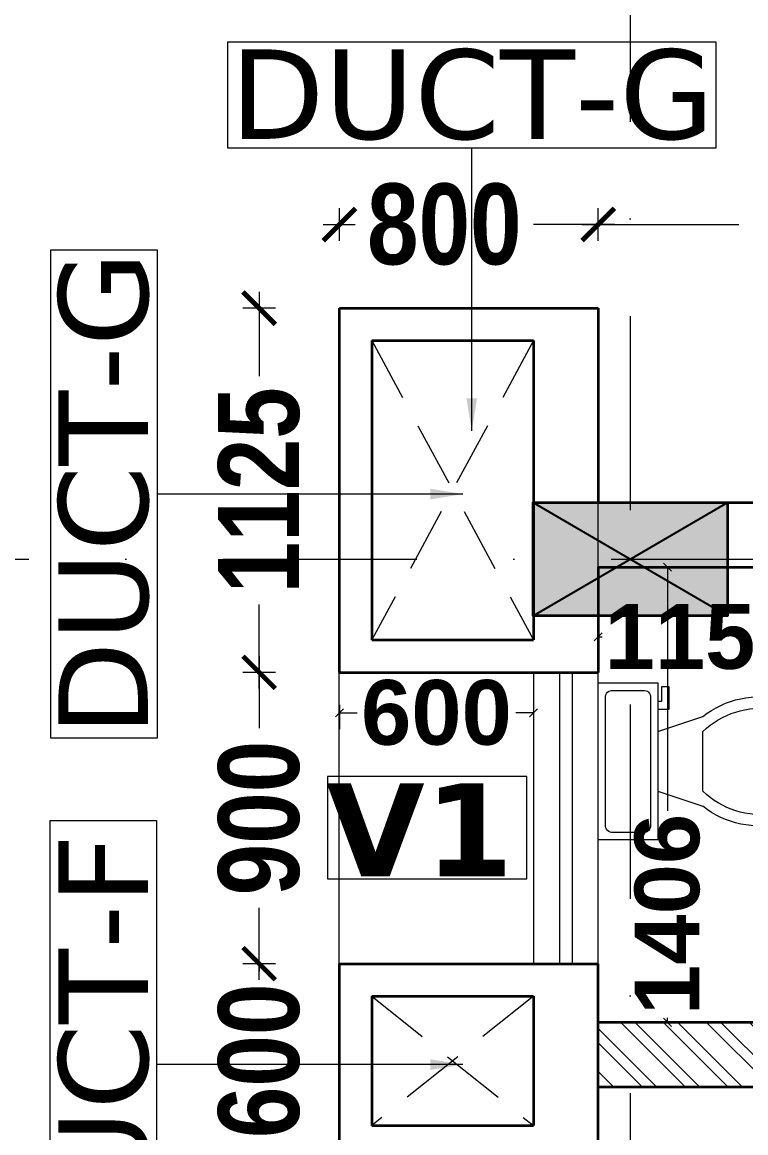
# Model space of a CAD drawing. Header units: millimetres. Extents: x -3092155 to 4513934, y -12317808 to 1850003.
# Drawn here: x -458395 to -456158, y -5674424 to -5670993 of the extents above; entities that cross this region are included whole.
import ezdxf

# ---------------------------------------------------------------- set-up
doc = ezdxf.new("R2010")
doc.units = ezdxf.units.MM
doc.header["$LTSCALE"] = 2
doc.header["$MEASUREMENT"] = 0
doc.header["$PDMODE"] = 34
doc.header["$PDSIZE"] = 500
doc.linetypes.add('DASHDOT', pattern=[1, 0.5, -0.25, 0, -0.25])
doc.linetypes.add('DASHED2', pattern=[0.375, 0.25, -0.125])
for name, color, linetype, lineweight in [('coloumn', 10, 'Continuous', 35), ('cornice', 12, 'Continuous', 25), ('D DIM', 250, 'Continuous', 9), ('DOOR', 27, 'Continuous', 5), ('FIXTURE', 252, 'Continuous', 0), ('glass', 5, 'Continuous', 15), ('GRID', 251, 'DASHDOT', 5), ('hatch toilet', 42, 'Continuous', 9), ('SILL', 74, 'Continuous', 9), ('toi.dim.', 214, 'Continuous', 9), ('VENTI', 162, 'Continuous', 5), ('WAll', 250, 'Continuous', 35)]:
    doc.layers.add(name, color=color, linetype=linetype, lineweight=lineweight)
doc.layers.add('DOT', color=7, linetype='DASHED2', lineweight=0, true_color=0x89067c)
doc.layers.add('duct text', color=7, linetype='Continuous', lineweight=5, true_color=0x30182a)
doc.styles.add('door', font='arial.ttf', dxfattribs={"height": 70})
doc.styles.add('INNER DIM', font='ARIALNB.TTF', dxfattribs={"height": 250})
doc.styles.add('int dim', font='arialbd.ttf', dxfattribs={"height": 200})
doc.styles.add('style2', font='verdana.ttf')
doc.dimstyles.new('DOOR', dxfattribs={"dimtxt": 100, "dimasz": 100, "dimexe": 25, "dimexo": 50, "dimgap": 25, "dimtad": 0, "dimtih": 1, "dimtoh": 1, "dimdec": 0, "dimzin": 3, "dimdsep": 46, "dimtxsty": 'door', "dimblk": 'OBLIQUE', "dimcen": 200, "dimclrd": 256, "dimclre": 256, "dimclrt": 256, "dimadec": 0, "dimazin": 0, "dimtfac": 1, "dimtdec": 0, "dimtofl": 0, "dimtmove": 2, "dimatfit": 3, "dimfxl": 300, "dimfxlon": 1, "dimfrac": 1, "dimtolj": 1, "dimtzin": 0, "dimlwd": -1, "dimlwe": -1, "dimarcsym": 0})
doc.dimstyles.new('INNER DIM', dxfattribs={"dimscale": 0, "dimtxt": 250, "dimasz": 100, "dimexe": 50, "dimexo": 50, "dimgap": 50, "dimtad": 0, "dimdec": 0, "dimzin": 0, "dimdsep": 46, "dimtxsty": 'INNER DIM', "dimblk": 'ARCHTICK', "dimcen": 100, "dimdle": 50, "dimclrd": 256, "dimclre": 256, "dimclrt": 256, "dimadec": 0, "dimazin": 0, "dimtfac": 1, "dimtdec": 0, "dimtix": 1, "dimtmove": 2, "dimatfit": 3, "dimfxl": 50, "dimfxlon": 1, "dimtolj": 1, "dimtzin": 0, "dimlwd": -1, "dimlwe": -1, "dimarcsym": 1})
doc.dimstyles.new('toilet detail', dxfattribs={"dimtxt": 150, "dimasz": 25, "dimexe": 50, "dimexo": 100, "dimgap": 25, "dimtad": 0, "dimdec": 0, "dimzin": 3, "dimdsep": 46, "dimtxsty": 'int dim', "dimblk": 'OBLIQUE', "dimcen": 90, "dimclrd": 214, "dimclre": 214, "dimclrt": 256, "dimadec": 0, "dimazin": 0, "dimtfac": 1, "dimtdec": 0, "dimtofl": 0, "dimtmove": 1, "dimatfit": 3, "dimfxl": 1, "dimfrac": 1, "dimtolj": 1, "dimtzin": 0, "dimlwd": -1, "dimlwe": -1, "dimarcsym": 1})

# ---------------------------------------------------------------- blocks, each defined once
blk = doc.blocks.new('_ArchTick')
at = {"color": 0, "linetype": 'ByBlock', "const_width": 0.15}
blk.add_lwpolyline([(-0.5, -0.5), (0.5, 0.5)], dxfattribs=at)
blk = doc.blocks.new('*D59')
at = {"layer": 'D DIM', "ltscale": 100, "transparency": 16777216}
for p, q in [((-456613.8841193376, -5671667.738005701), (-456613.8841193376, -5671567.738005701)), ((-455038.8841205271, -5671667.738005701), (-455038.8841205271, -5671567.738005701)), ((-456663.8841193376, -5671617.738005701), (-456179.2490585409, -5671617.738005701)), ((-454988.8841205271, -5671617.738005701), (-455473.5191813239, -5671617.738005701))]:
    blk.add_line(p, q, dxfattribs=at)
at = {"layer": 'Defpoints', "color": 0, "lineweight": 50, "ltscale": 100, "transparency": 16777216}
for p in [(-456613.8841193376, -5671617.738005701), (-456613.8841193376, -5671876.233080524), (-455038.8841205271, -5671876.23265616)]:
    blk.add_point(p, dxfattribs=at)
at = {"layer": 'D DIM', "ltscale": 100, "transparency": 16777216, "xscale": 100, "yscale": 100, "zscale": 100, "rotation": 180}
blk.add_blockref('_ArchTick', (-456613.8841193376, -5671617.738005701), dxfattribs=at)
at = {"layer": 'D DIM', "ltscale": 100, "transparency": 16777216, "xscale": 100, "yscale": 100, "zscale": 100}
blk.add_blockref('_ArchTick', (-455038.8841205271, -5671617.738005701), dxfattribs=at)
at = {"layer": 'D DIM', "ltscale": 100, "transparency": 16777216, "insert": (-455826.3841199324, -5671617.738005701), "char_height": 250, "attachment_point": 5, "style": 'INNER DIM'}
blk.add_mtext('\\A1;1575', dxfattribs=at)
blk = doc.blocks.new('*D60')
at = {"layer": 'D DIM', "ltscale": 100, "transparency": 16777216}
for p, q in [((-457661.9979461372, -5672951.23310758), (-457661.9979461372, -5673173.828605534)), ((-457611.9979461372, -5673001.23310758), (-457711.9979461372, -5673001.23310758)), ((-457661.9979461372, -5673951.233107581), (-457661.9979461372, -5673728.637609626)), ((-457611.9979461372, -5673901.233107581), (-457711.9979461372, -5673901.233107581))]:
    blk.add_line(p, q, dxfattribs=at)
at = {"layer": 'Defpoints', "color": 0, "lineweight": 50, "ltscale": 100, "transparency": 16777216}
for p in [(-457168.7762639313, -5673001.23310758), (-457661.9979461372, -5673901.233107581), (-457013.8841193386, -5673901.233107581)]:
    blk.add_point(p, dxfattribs=at)
at = {"layer": 'D DIM', "ltscale": 100, "transparency": 16777216, "xscale": 100, "yscale": 100, "zscale": 100}
for p, rotation in [((-457661.9979461372, -5673001.23310758), 90), ((-457661.9979461372, -5673901.233107581), 270)]:
    blk.add_blockref('_ArchTick', p, dxfattribs=dict(at, rotation=rotation))
at = {"layer": 'D DIM', "ltscale": 100, "transparency": 16777216, "insert": (-457661.9979461363, -5673451.23310758), "char_height": 250, "attachment_point": 5, "rotation": 90, "style": 'INNER DIM'}
blk.add_mtext('\\A1;900', dxfattribs=at)
blk = doc.blocks.new('*D362')
at = {"layer": 'D DIM', "ltscale": 100, "transparency": 16777216}
for p, q in [((-457413.9093337092, -5671667.76322007), (-457413.9093337092, -5671567.76322007)), ((-456613.9093337085, -5671667.76322007), (-456613.9093337085, -5671567.76322007)), ((-457463.9093337092, -5671617.76322007), (-457365.621699714, -5671617.76322007)), ((-456563.9093337085, -5671617.76322007), (-456813.5412085816, -5671617.76322007))]:
    blk.add_line(p, q, dxfattribs=at)
at = {"layer": 'Defpoints', "color": 0, "lineweight": 50, "ltscale": 100, "transparency": 16777216}
for p in [(-457413.9093337092, -5671617.76322007), (-457413.9093337092, -5671876.23361675), (-456613.9093337085, -5671876.23361675)]:
    blk.add_point(p, dxfattribs=at)
at = {"layer": 'D DIM', "ltscale": 100, "transparency": 16777216, "xscale": 100, "yscale": 100, "zscale": 100, "rotation": 180}
blk.add_blockref('_ArchTick', (-457413.9093337092, -5671617.76322007), dxfattribs=at)
at = {"layer": 'D DIM', "ltscale": 100, "transparency": 16777216, "xscale": 100, "yscale": 100, "zscale": 100}
blk.add_blockref('_ArchTick', (-456613.9093337085, -5671617.76322007), dxfattribs=at)
at = {"layer": 'D DIM', "ltscale": 100, "transparency": 16777216, "insert": (-457089.5814541478, -5671617.76322007), "char_height": 250, "attachment_point": 5, "style": 'INNER DIM'}
blk.add_mtext('\\A1;800', dxfattribs=at)
blk = doc.blocks.new('*D363')
at = {"layer": 'D DIM', "ltscale": 100, "transparency": 16777216}
for p, q in [((-457661.9979461372, -5671826.23361675), (-457661.9979461372, -5672085.86890385)), ((-457611.9979461372, -5671876.23361675), (-457711.9979461372, -5671876.23361675)), ((-457661.9979461372, -5673051.234068168), (-457661.9979461372, -5672791.598781067)), ((-457611.9979461372, -5673001.234068168), (-457711.9979461372, -5673001.234068168))]:
    blk.add_line(p, q, dxfattribs=at)
at = {"layer": 'Defpoints', "color": 0, "lineweight": 50, "ltscale": 100, "transparency": 16777216}
for p in [(-457413.9093337092, -5671876.23361675), (-457661.9979461372, -5673001.234068168), (-457413.9093337085, -5673001.234068168)]:
    blk.add_point(p, dxfattribs=at)
at = {"layer": 'D DIM', "ltscale": 100, "transparency": 16777216, "xscale": 100, "yscale": 100, "zscale": 100}
for p, rotation in [((-457661.9979461372, -5671876.23361675), 90), ((-457661.9979461372, -5673001.234068168), 270)]:
    blk.add_blockref('_ArchTick', p, dxfattribs=dict(at, rotation=rotation))
at = {"layer": 'D DIM', "ltscale": 100, "transparency": 16777216, "insert": (-457661.9979461363, -5672438.733842459), "char_height": 250, "attachment_point": 5, "rotation": 90, "style": 'INNER DIM'}
blk.add_mtext('\\A1;1125', dxfattribs=at)
blk = doc.blocks.new('*D364')
at = {"layer": 'D DIM', "ltscale": 100, "transparency": 16777216}
for p, q in [((-457611.9979461372, -5673901.234068167), (-457711.9979461372, -5673901.234068167)), ((-457661.9979461372, -5673901.234068167), (-457661.9979461372, -5673925.364354661)), ((-457611.9979461372, -5674501.234068166), (-457711.9979461372, -5674501.234068166)), ((-457661.9979461372, -5674501.234068166), (-457661.9979461372, -5674477.103781672))]:
    blk.add_line(p, q, dxfattribs=at)
at = {"layer": 'Defpoints', "color": 0, "lineweight": 50, "ltscale": 100, "transparency": 16777216}
for p in [(-457413.9093337072, -5673901.234068167), (-457661.9979461372, -5674501.234068166), (-457413.9093337063, -5674501.234068166)]:
    blk.add_point(p, dxfattribs=at)
at = {"layer": 'D DIM', "ltscale": 100, "transparency": 16777216, "insert": (-457661.9979461363, -5674201.234068166), "char_height": 250, "attachment_point": 5, "rotation": 90, "style": 'INNER DIM'}
blk.add_mtext('\\A1;600', dxfattribs=at)
blk = doc.blocks.new('F.F')
at = {"layer": 'coloumn', "ltscale": 100}
blk.add_hatch(color=256, dxfattribs=at).paths.add_polyline_path([(-228834.9387046737, -5825806.199522617), (-228834.9387046737, -5826156.199522617), (-229434.9387046737, -5826156.199522617), (-229434.9387046737, -5825806.199522617)])
at = {"layer": 'coloumn', "lineweight": 25, "ltscale": 100}
for p, q in [((-229434.9387046737, -5826156.199522617), (-228834.9387046737, -5825806.199522617)), ((-229434.9387046737, -5825806.199522617), (-228834.9387046737, -5826156.199522617))]:
    blk.add_line(p, q, dxfattribs=at)
at = {"layer": 'coloumn', "ltscale": 100}
blk.add_lwpolyline([(-228834.9387046737, -5825806.199522617), (-228834.9387046737, -5826156.199522617), (-229434.9387046737, -5826156.199522617), (-229434.9387046737, -5825806.199522617)], close=True, dxfattribs=at)
blk = doc.blocks.new('Toilet - top')
for p, q in [((9.750000020786107, -4.499999875283331), (9.750000020786107, -1.499999958427777)), ((-4.874999573884722, -6.374999823318057), (-3.374999615456943, -6.374999823318057)), ((-4.874999573884722, -7.124999802531942), (-4.874999573884722, -6.374999823318057)), ((-3.374999615456943, -6.374999823318057), (-3.374999615456943, -5.999999833711112)), ((-2.624999636243054, -5.999999833711112), (-2.624999636243054, -7.124999802531942)), ((-0.3749996986013899, -5.999999833711112), (-1.874999657029167, -10.49999970899444)), ((5.625000135109722, -5.999999833711112), (7.125000093537498, -10.49999970899444)), ((-2.624999636243054, -7.124999802531942), (-4.874999573884722, -7.124999802531942)), ((5.625000135109722, -10.49999970899444), (-0.3749996986013899, -10.49999970899444))]:
    blk.add_line(p, q)
blk.add_lwpolyline([(10.5, -5.999999833711112), (10.5, 0), (-5.249999563491668, 0), (-5.249999563491668, -5.999999833711112)], close=True)
for points in [[(9.00000004157222, -0.7499999792138891), (-3.74999960506389, -0.7499999792138891)], [(-4.499999584277778, -1.499999958427777), (-4.499999584277778, -4.499999875283331)], [(-3.74999960506389, -5.249999854497221), (9.00000004157222, -5.249999854497221)]]:
    blk.add_lwpolyline(points)
for centre, radius, start, end in [((-3.843749602465627, -1.406249961026039), 0.6629126066274994, 81.86989999999999, 188.1301), ((9.093750038973957, -1.406249961026039), 0.6629126066274994, 351.8699, 98.13009999999998), ((-3.843749602465627, -4.593749872685068), 0.6629126066274994, 171.869898, 278.1301), ((9.093750038973957, -4.593749872685068), 0.6629126066274994, 261.8699, 8.130099999999992), ((5.264671971487866, -16.1853708193428), 9.126764785180747, 141.4691096810948, 248.2605552621038), ((5.774968316447487, -16.3630565146643), 8.496884113945722, 136.3677254423718, 240.9979693939525), ((-0.0146246611728551, -16.18535307943234), 9.126775425236774, 291.7392742039648, 38.53070636800451), ((-0.5249176984752985, -16.36303902073235), 8.496889430624533, 299.0017969815357, 43.63209216694732), ((2.625015013218892, -22.04524776254743), 2, 240.9979693939525, 299.0017969815356), ((2.625015773947752, -22.80526443344873), 2, 248.2605552621038, 291.7392742039647)]:
    blk.add_arc(centre, radius, start, end)
blk = doc.blocks.new('_Oblique')
at = {"color": 0, "linetype": 'ByBlock', "lineweight": -2}
blk.add_line((-0.5, -0.5), (0.5, 0.5), dxfattribs=at)
blk = doc.blocks.new('*D1209')
at = {"layer": 'Defpoints', "color": 0, "lineweight": 50, "ltscale": 100, "transparency": 16777216}
for p in [(-1428234.846117943, -5385511.109311393), (-1428234.846117943, -5385526.269490933), (-1427084.846117941, -5385511.109311393)]:
    blk.add_point(p, dxfattribs=at)
at = {"layer": 'toi.dim.', "color": 214, "ltscale": 100, "transparency": 16777216}
for p, q in [((-1428234.846117943, -5385526.269490933), (-1428222.31201153, -5385526.269490933)), ((-1427084.846117941, -5385526.269490933), (-1427586.636704572, -5385526.269490933)), ((-1428234.846117943, -5385611.109311393), (-1428234.846117943, -5385576.269490933)), ((-1427084.846117941, -5385611.109311393), (-1427084.846117941, -5385576.269490933))]:
    blk.add_line(p, q, dxfattribs=at)
at = {"layer": 'toi.dim.', "color": 214, "ltscale": 100, "transparency": 16777216, "xscale": 25, "yscale": 25, "zscale": 25, "rotation": 180}
blk.add_blockref('_Oblique', (-1428234.846117943, -5385526.269490933), dxfattribs=at)
at = {"layer": 'toi.dim.', "color": 214, "ltscale": 100, "transparency": 16777216, "xscale": 25, "yscale": 25, "zscale": 25}
blk.add_blockref('_Oblique', (-1427084.846117941, -5385526.269490933), dxfattribs=at)
at = {"layer": 'toi.dim.', "ltscale": 100, "transparency": 16777216, "insert": (-1427904.474358051, -5385526.269490933), "char_height": 200, "attachment_point": 5, "style": 'int dim'}
blk.add_mtext('\\A1;1150', dxfattribs=at)
blk = doc.blocks.new('*D1289')
at = {"layer": 'Defpoints', "color": 0, "lineweight": 50, "ltscale": 100, "transparency": 16777216}
for p in [(-1429034.846117942, -5385635.687811418), (-1428434.846117942, -5385635.687811417), (-1429034.846117942, -5385760.758928048)]:
    blk.add_point(p, dxfattribs=at)
at = {"layer": 'toi.dim.', "color": 214, "ltscale": 100, "transparency": 16777216}
for p, q in [((-1429034.846117942, -5385735.687811417), (-1429034.846117942, -5385810.758928048)), ((-1428434.846117942, -5385735.687811417), (-1428434.846117942, -5385810.758928048)), ((-1429034.846117942, -5385760.758928048), (-1428980.105326674, -5385760.758928048)), ((-1428434.846117942, -5385760.758928048), (-1428489.586909211, -5385760.758928048))]:
    blk.add_line(p, q, dxfattribs=at)
at = {"layer": 'toi.dim.', "color": 214, "ltscale": 100, "transparency": 16777216, "xscale": 25, "yscale": 25, "zscale": 25, "rotation": 180}
blk.add_blockref('_Oblique', (-1429034.846117942, -5385760.758928048), dxfattribs=at)
at = {"layer": 'toi.dim.', "color": 214, "ltscale": 100, "transparency": 16777216, "xscale": 25, "yscale": 25, "zscale": 25}
blk.add_blockref('_Oblique', (-1428434.846117942, -5385760.758928048), dxfattribs=at)
at = {"layer": 'toi.dim.', "ltscale": 100, "transparency": 16777216, "insert": (-1428734.846117942, -5385760.758928048), "char_height": 200, "attachment_point": 5, "style": 'int dim'}
blk.add_mtext('\\A1;600', dxfattribs=at)
blk = doc.blocks.new('*D1290')
at = {"layer": 'Defpoints', "color": 0, "lineweight": 50, "ltscale": 100, "transparency": 16777216}
for p in [(-1427803.159113025, -5385310.68736), (-1428020.884418588, -5386716.937472851), (-1427803.159113025, -5386716.937472851)]:
    blk.add_point(p, dxfattribs=at)
at = {"layer": 'toi.dim.', "color": 214, "ltscale": 100, "transparency": 16777216}
for p, q in [((-1427903.159113025, -5385310.68736), (-1428070.884418588, -5385310.68736)), ((-1428020.884418588, -5385310.68736), (-1428020.884418588, -5386063.551990276)), ((-1427903.159113025, -5386716.937472851), (-1428070.884418588, -5386716.937472851)), ((-1428020.884418588, -5386716.937472851), (-1428020.884418588, -5386703.047215378))]:
    blk.add_line(p, q, dxfattribs=at)
at = {"layer": 'toi.dim.', "color": 214, "ltscale": 100, "transparency": 16777216, "xscale": 25, "yscale": 25, "zscale": 25}
for p, rotation in [((-1428020.884418588, -5385310.68736), 90), ((-1428020.884418588, -5386716.937472851), 270)]:
    blk.add_blockref('_Oblique', p, dxfattribs=dict(at, rotation=rotation))
at = {"layer": 'toi.dim.', "ltscale": 100, "transparency": 16777216, "insert": (-1428020.884418588, -5386383.299602827), "char_height": 200, "attachment_point": 5, "rotation": 90, "style": 'int dim'}
blk.add_mtext('\\A1;1406', dxfattribs=at)
blk = doc.blocks.new('u67u6ujuj')
at = {"layer": 'hatch toilet', "ltscale": 100}
h = blk.add_hatch(dxfattribs=at)
h.set_pattern_fill('ANSI32', color=256, scale=250, style=0)
h.set_pattern_definition([(135, (-2985404.971857128, 250393.1715754401), (66.29126073623883, 66.29126073623884), []), (135, (-2985449.166030877, 250393.1715754401), (66.29126073623883, 66.29126073623884), [])])
h.paths.add_polyline_path([(-1426884.846117943, -5386716.937472851), (-1426884.846117943, -5386916.937472851), (-1428234.846117943, -5386916.937472851), (-1428234.846117943, -5386716.937472852)])
at = {"layer": 'DOOR', "ltscale": 100}
blk.add_line((-1427840.750043598, -5385457.243403368), (-1427834.846116744, -5385460.687360698), dxfattribs=at)
at = {"layer": 'DOT', "ltscale": 400}
for p, q in [((-1428434.846117929, -5384610.687811417), (-1428934.846117943, -5385535.687811417)), ((-1428934.846117929, -5384610.687811417), (-1428434.849114894, -5385535.687811417)), ((-1428434.846117942, -5386635.687811417), (-1428934.846117942, -5387035.687811418)), ((-1428934.846117942, -5386635.687811417), (-1428434.849114907, -5387035.687811418))]:
    blk.add_line(p, q, dxfattribs=at)
at = {"layer": 'glass', "ltscale": 100}
for p, q in [((-1428354.846117938, -5385635.437698564), (-1428354.846117938, -5386535.437698562)), ((-1428314.846117939, -5385635.437698564), (-1428314.846117939, -5386535.437698562))]:
    blk.add_line(p, q, dxfattribs=at)
at = {"layer": 'SILL', "ltscale": 100}
for p, q in [((-1428234.846117943, -5392535.687811417), (-1428234.846117943, -5384510.687359998)), ((-1428434.846117942, -5385635.687811417), (-1428434.846117942, -5386535.687811417))]:
    blk.add_line(p, q, dxfattribs=at)
at = {"layer": 'VENTI', "ltscale": 100}
blk.add_lwpolyline([(-1429071.729320224, -5386273.722275777), (-1428455.517281032, -5386273.722275777), (-1428455.517281032, -5385957.751984249), (-1429071.729320224, -5385957.751984249)], close=True, dxfattribs=at)
at = {"layer": 'WAll', "ltscale": 100}
for p, q in [((-1429034.846117942, -5385635.687811417), (-1429034.846117943, -5384510.687359997)), ((-1429034.846117943, -5384510.687359997), (-1428234.846117943, -5384510.687359998)), ((-1429034.84611793, -5384510.687811417), (-1428335.259638841, -5384510.687811417)), ((-1428234.846117943, -5384510.687811417), (-1428234.846117943, -5385110.687359997)), ((-1428934.846117943, -5384610.687359997), (-1428934.846117943, -5385535.687811417)), ((-1428934.846117943, -5384610.687359997), (-1428434.846117942, -5384610.687359997)), ((-1428934.846117929, -5384610.687811417), (-1428434.846117929, -5384610.687811417)), ((-1428434.846117942, -5384610.687359997), (-1428434.846117942, -5385535.687811417)), ((-1428234.846117943, -5385110.68736), (-1426659.846117936, -5385110.68736)), ((-1428234.846117943, -5385310.68736), (-1426559.846117937, -5385310.68736)), ((-1428234.846117943, -5385310.687359996), (-1428234.846117943, -5385635.687811417)), ((-1428934.846117943, -5385535.687811417), (-1428434.846117942, -5385535.687811417)), ((-1429034.846117943, -5385635.687811417), (-1428234.846117943, -5385635.687811417)), ((-1429034.846117941, -5387135.687811417), (-1429034.846117941, -5386535.687811417)), ((-1429034.846117942, -5386535.687811417), (-1428234.846117943, -5386535.687811417)), ((-1428234.846117943, -5387135.687811417), (-1428234.846117943, -5386535.687811417)), ((-1428934.846117942, -5386635.687811417), (-1428934.846117942, -5387035.687811418)), ((-1428934.846117942, -5386635.687811417), (-1428434.846117942, -5386635.687811417)), ((-1428434.846117942, -5386635.687811417), (-1428434.846117942, -5387035.687811418)), ((-1426884.846117943, -5386716.937472851), (-1428234.846117943, -5386716.937472852)), ((-1426884.846117943, -5386916.937472851), (-1428234.846117943, -5386916.937472851)), ((-1428934.846117942, -5387035.687811418), (-1428434.846117942, -5387035.687811418))]:
    blk.add_line(p, q, dxfattribs=at)
at = {"layer": 'FIXTURE', "ltscale": 100, "extrusion": (0, 0, -1), "xscale": 30.77059217263013, "yscale": 30.77059217263013, "zscale": -30.7705921728903, "rotation": 270}
blk.add_blockref('Toilet - top', (1428234.846117933, -5385829.914549531), dxfattribs=at)
at = {"layer": 'VENTI', "ltscale": 100, "insert": (-1428786.421717262, -5386122.056048107), "char_height": 287, "attachment_point": 5, "style": 'style2'}
blk.add_mtext('\\pxt11;{\\fVerdana|b1|i0|c0|p34;V1}', dxfattribs=at)
at = {"layer": 'toi.dim.', "ltscale": 100}
for base, p1, p2, angle, picture, middle in [((-1428020.884418588, -5386716.937472851), (-1427803.159113025, -5385310.68736), (-1427803.159113025, -5386716.937472851), 90, '*D1290', (-1428020.884418588, -5386383.299602827)), ((-1428234.846117943, -5385526.269490933), (-1427084.846117941, -5385511.109311393), (-1428234.846117943, -5385511.109311393), 180, '*D1209', (-1427904.474358051, -5385526.269490933))]:
    dim = blk.add_linear_dim(base=base, p1=p1, p2=p2, angle=angle, dimstyle='toilet detail', dxfattribs=at)
    dim.commit()
    dim.dimension.update_dxf_attribs({"geometry": picture, "text_midpoint": middle, "dimtype": 160})
dim = blk.add_linear_dim(base=(-1429034.846117942, -5385760.758928048), p1=(-1428434.846117942, -5385635.687811417), p2=(-1429034.846117942, -5385635.687811418), angle=180, dimstyle='toilet detail', dxfattribs=at)
dim.commit()
dim.dimension.update_dxf_attribs({"geometry": '*D1289', "text_midpoint": (-1428734.846117942, -5385760.758928048)})
blk = doc.blocks.new('6yuj6kit')
at = {"layer": 'duct text', "ltscale": 0.1}
for points in [[(-169086.3263464353, -5599640.294335118), (-167577.9558681011, -5599640.294335118), (-167577.9558681011, -5599969.432535373), (-169086.3263464353, -5599969.432535373)], [(-169633.7967898078, -5601791.889845007), (-169633.7967898078, -5600283.519366675), (-169304.6585895535, -5600283.519366675), (-169304.6585895535, -5601791.889845007)], [(-169635.7130020378, -5603554.390070716), (-169635.7130020378, -5602046.019592384), (-169306.5748017835, -5602046.019592384), (-169306.5748017835, -5603554.390070716)]]:
    blk.add_lwpolyline(points, close=True, dxfattribs=at)
at = {"layer": 'duct text', "ltscale": 0.1, "insert": (-168330.7475147343, -5599805.016299414), "char_height": 276.6393491514364, "width": 1547.237478852213, "attachment_point": 5, "style": 'style2'}
blk.add_mtext('\\pxt11;DUCT-G', dxfattribs=at)
at = {"layer": 'duct text', "ltscale": 0.1, "char_height": 276.6393491514364, "width": 1547.237478852213, "attachment_point": 5, "rotation": 90, "style": 'style2'}
for s, insert in [('\\pxt11;DUCT-G', (-169469.0748255138, -5601036.311013308)), ('\\pxt11;DUCT-F', (-169469.0748255128, -5602798.811239019))]:
    blk.add_mtext(s, dxfattribs=dict(at, insert=insert))
at = {"layer": 'duct text', "ltscale": 0.1}
for points in [[(-168332.1411072679, -5600842.213445575), (-168332.1411072679, -5600338.861368758), (-168332.1411072679, -5599969.432535373)], [(-168359.819808588, -5601037.704605841), (-168863.1718854052, -5601037.704605841), (-169304.6585895535, -5601037.704605841)], [(-168359.819808587, -5602800.204831551), (-168863.1718854043, -5602800.204831551), (-169306.5748017835, -5602800.204831551)]]:
    blk.add_leader(points, dimstyle='DOOR', dxfattribs=at)

msp = doc.modelspace()

# ---------------------------------------------------------------- linework, layer by layer
at = {"layer": 'GRID', "color": 5, "ltscale": 600}
msp.add_line((-456514.7111627072, -5657499.373618293), (-456514.7111627072, -5742293.19036301), dxfattribs=at)
at = {"layer": 'GRID', "color": 6, "ltscale": 600}
msp.add_line((-460174.5851218564, -5672651.232656341), (-367335.124683726, -5672651.232656343), dxfattribs=at)
at = {"layer": 'SILL', "ltscale": 100}
msp.add_line((-457414.7111910629, -5684276.232656228), (-457414.7111910629, -5673001.246521047), dxfattribs=at)

# ---------------------------------------------------------------- block references
at = {"layer": 'coloumn'}
msp.add_blockref('F.F', (-227379.7976416377, 153329.9659050368), dxfattribs=at)
at = {"layer": 'cornice', "color": 3, "lineweight": 50}
msp.add_blockref('6yuj6kit', (-288672.6590358249, -71412.72943193652), dxfattribs=at)
at = {"layer": 'WAll'}
msp.add_blockref('u67u6ujuj', (971620.9060552448, -287365.5587096298), dxfattribs=at)

# ---------------------------------------------------------------- dimensions: what is measured, and where the dimension line sits
at = {"layer": 'D DIM', "ltscale": 100}
dim = msp.add_linear_dim(base=(-457413.9093337092, -5671617.76322007), p1=(-456613.9093337085, -5671876.23361675), p2=(-457413.9093337092, -5671876.23361675), dimstyle='INNER DIM', override={"dimscale": 1}, dxfattribs=at)
dim.commit()
dim.dimension.update_dxf_attribs({"geometry": '*D362', "text_midpoint": (-457089.5814541478, -5671617.76322007), "dimtype": 160})
dim = msp.add_linear_dim(base=(-456613.8841193376, -5671617.738005701), p1=(-455038.8841205271, -5671876.23265616), p2=(-456613.8841193376, -5671876.233080524), dimstyle='INNER DIM', override={"dimscale": 1}, dxfattribs=at)
dim.commit()
dim.dimension.update_dxf_attribs({"geometry": '*D59', "text_midpoint": (-455826.3841199324, -5671617.738005701)})
for base, p1, p2, picture, middle in [((-457661.9979461372, -5673001.234068168), (-457413.9093337092, -5671876.23361675), (-457413.9093337085, -5673001.234068168), '*D363', (-457661.9979461363, -5672438.733842459)), ((-457661.9979461372, -5673901.233107581), (-457168.7762639313, -5673001.23310758), (-457013.8841193386, -5673901.233107581), '*D60', (-457661.9979461363, -5673451.23310758)), ((-457661.9979461372, -5674501.234068166), (-457413.9093337072, -5673901.234068167), (-457413.9093337063, -5674501.234068166), '*D364', (-457661.9979461363, -5674201.234068166))]:
    dim = msp.add_linear_dim(base=base, p1=p1, p2=p2, angle=90, dimstyle='INNER DIM', override={"dimscale": 1}, dxfattribs=at)
    dim.commit()
    dim.dimension.update_dxf_attribs({"geometry": picture, "text_midpoint": middle})

doc.saveas('drawing.dxf')
